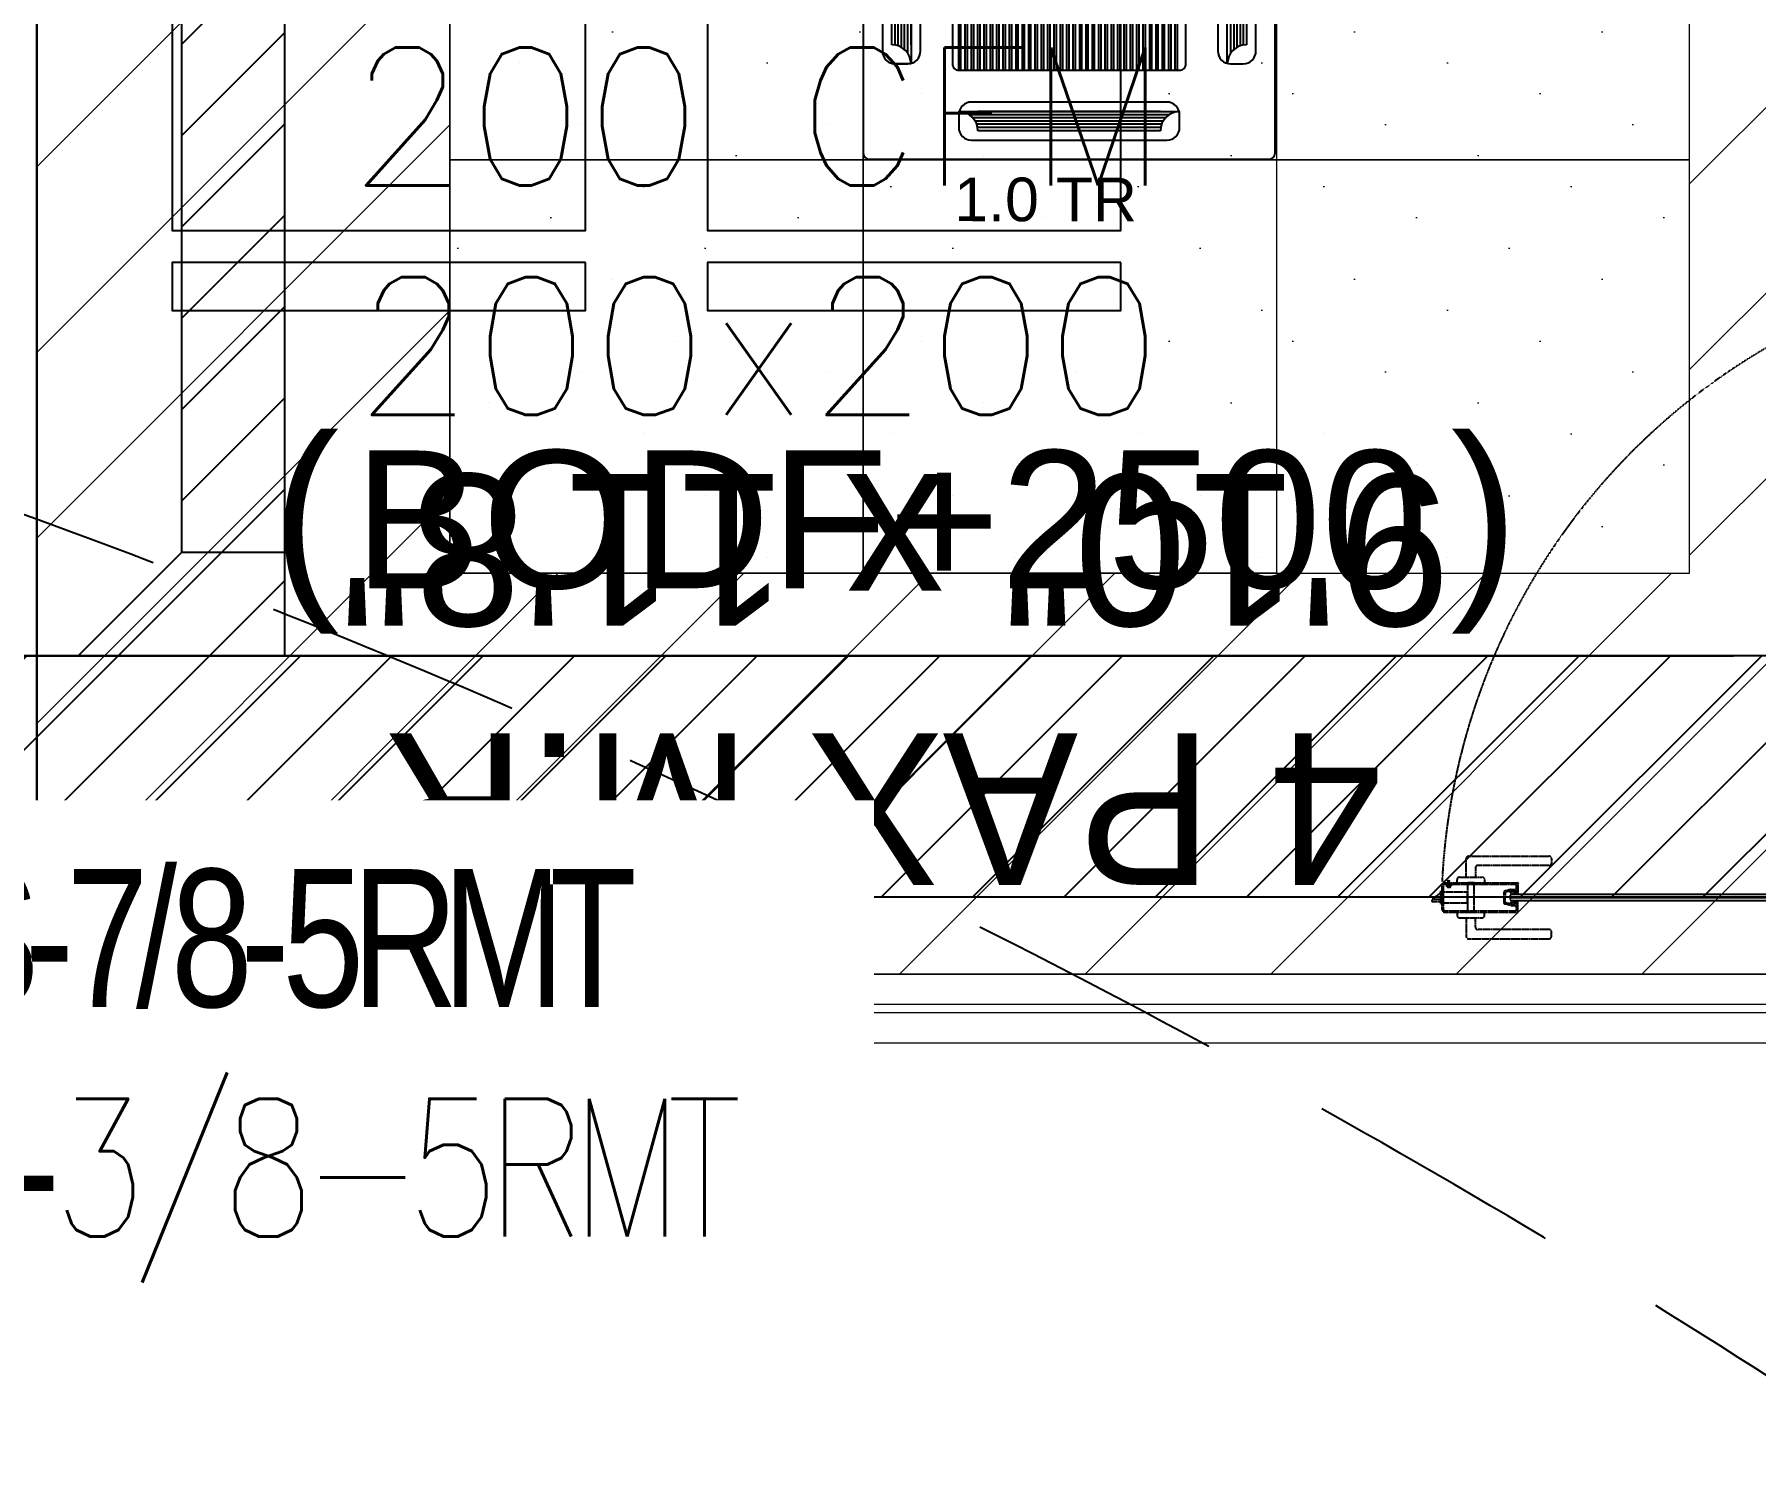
# Model space of a CAD drawing. Header units: millimetres. Extents: x 148480 to 578986, y 39883 to 155062.
# Drawn here: x 231749 to 234248, y 87906 to 89978 of the extents above; entities that cross this region are included whole.
import ezdxf

# ---------------------------------------------------------------- set-up
doc = ezdxf.new("R2010")
doc.units = ezdxf.units.MM
doc.linetypes.add('CONTINOUS', pattern=[0])
doc.linetypes.add('HIDDEN', pattern=[0.375, 0.25, -0.125])
for name, color, linetype in [('001-TEXT', 250, 'Continuous'), ('AC-RA-DIFFUSER', 6, 'Continuous'), ('AR-FURNITURE', 251, 'Continuous'), ('ceilings', 253, 'Continuous'), ('DNM JEB', 4, 'Continuous'), ('EL-SWITCH BOXWS', 30, 'Continuous'), ('Flooring', 44, 'Continuous'), ('Hatch 01_UC', 7, 'Continuous'), ('Layer4', 6, 'Continuous'), ('M-HVAC-BOF', 6, 'Continuous'), ('M-HVAC-INSULATION', 8, 'Continuous'), ('M-HVAC-SUPPLY AIR DUCT', 4, 'Continuous'), ('M-HVAC-TEXT', 7, 'Continuous'), ('PCE-HVACTEXT', 7, 'Continuous')]:
    doc.layers.add(name, color=color, linetype=linetype)
for name, color, linetype, lineweight in [('A-GLAZ', 140, 'Continuous', 18), ('I-PART-GYP', 6, 'Continuous', 30), ('ID-FURNITURE', 54, 'Continuous', 15), ('M-HVAC-CASSETTE UNIT', 7, 'Continuous', 18)]:
    doc.layers.add(name, color=color, linetype=linetype, lineweight=lineweight)
doc.styles.add('ARAIL', font='arial.ttf')
doc.styles.add('Herbalife_Third Floor - Furniture Layout - 210201$0$CG', font='GOTHIC.TTF')
doc.styles.add('R', font='romans.shx')
doc.styles.add('romans', font='stylu.ttf', dxfattribs={"height": 125})
doc.styles.add('rs', font='romans.shx', dxfattribs={"width": 0.75})
doc.styles.add('VIJETH', font='swiss.ttf')
doc.dimstyles.new('GLAZ ALU', dxfattribs={"dimscale": 100, "dimtxt": 2, "dimasz": 1.4, "dimexe": 0.8, "dimexo": 0.8, "dimgap": 0.75, "dimtad": 1, "dimdec": 0, "dimzin": 0, "dimdsep": 46, "dimtxsty": 'rs', "dimcen": 0.09, "dimclrd": 8, "dimclre": 8, "dimclrt": 2, "dimadec": 0, "dimazin": 0, "dimtfac": 1, "dimtdec": 0, "dimtmove": 0, "dimatfit": 3, "dimfxl": 1, "dimtolj": 1, "dimtzin": 0, "dimarcsym": 0})
pattern_1 = [(225, (811296.4, 15267.82), (66.29126, -66.29126), [])]

# ---------------------------------------------------------------- blocks, each defined once
blk = doc.blocks.new('CHAIR')
at = {"layer": 'AR-FURNITURE'}
blk.add_lwpolyline([(16868792, -2062848.9), (16869035, -2062848.9), (16869035, -2063298.9), (16868792, -2063298.9)], dxfattribs=at)
blk.add_lwpolyline([(16869069.9, -2063298.9), (16869069.9, -2062848.9), (16869121.9, -2062848.9), (16869121.9, -2063298.9)], close=True, dxfattribs=at)
blk = doc.blocks.new('GFC1')
at = {"layer": 'A-GLAZ', "color": 8, "linetype": 'CONTINOUS', "lineweight": 13, "ltscale": 0.5}
for p, q in [((304685.1, 89600.4, 0), (307090.1, 89600.4, 0)), ((304685.1, 89500.4, 0), (307090.1, 89500.4, 0))]:
    blk.add_line(p, q, dxfattribs=at)
at = {"layer": 'A-GLAZ', "color": 8, "lineweight": 13, "ltscale": 0.5}
blk.add_line((304685.1, 89500.4, 0), (304685.1, 89600.4, 0), dxfattribs=at)
at = {"layer": 'A-GLAZ', "color": 8}
for p, q in [((304685.1, 89556.4, 0), (307090.1, 89556.4, 0)), ((304685.1, 89544.4, 0), (307090.1, 89544.4, 0))]:
    blk.add_line(p, q, dxfattribs=at)
at = {"layer": 'DNM JEB', "color": 8, "linetype": 'HIDDEN'}
for p, q in [((306425.8, 89693.8), (306425.8, 89729)), ((306427.7, 89693.8), (306427.7, 89729)), ((306429.6, 89732.8), (306433.8, 89732.8)), ((306429.6, 89730.9), (306431.4, 89730.9)), ((306431.9, 89730.5), (306431.9, 89728.5)), ((306433.8, 89731.9), (306433.9, 89731.9)), ((306433.8, 89731.9), (306433.8, 89728.9)), ((306433.8, 89726.6), (306436.9, 89726.6)), ((306434.6, 89734), (306433.9, 89736.5)), ((306434.1, 89728.5), (306436.5, 89728.5)), ((306434.2, 89732.3), (306434.2, 89732.4)), ((306434.8, 89734), (306434.4, 89736.5)), ((306435.9, 89734), (306434.6, 89734)), ((306434.6, 89728.7), (306434.6, 89734)), ((306435.9, 89732.2), (306434.6, 89732.2)), ((306435.9, 89730.4), (306434.6, 89730.4)), ((306435.9, 89728.7), (306434.6, 89728.7)), ((306435, 89734), (306434.8, 89736.5)), ((306435.2, 89734), (306435.2, 89736.5)), ((306435.5, 89734), (306435.7, 89736.5)), ((306435.7, 89734), (306436.1, 89736.5)), ((306435.9, 89734), (306436.6, 89736.5)), ((306435.9, 89728.7), (306435.9, 89734)), ((306436.4, 89732.3), (306436.4, 89732.4)), ((306436.8, 89731.9), (306436.9, 89731.9)), ((306436.9, 89732.8), (306535.7, 89732.8)), ((306436.9, 89731.9), (306436.9, 89728.9)), ((306438.8, 89730.5), (306438.8, 89728.5)), ((306439.3, 89730.9), (306533.4, 89730.9)), ((306515, 89718.8), (306515, 89704)), ((306524.3, 89722.8), (306516.5, 89720.7)), ((306524.6, 89720.9), (306516.9, 89718.8)), ((306516.9, 89718.8), (306516.9, 89711.4)), ((306524.6, 89718.8), (306524.6, 89720.9)), ((306524.6, 89718.8), (306526.3, 89718.3)), ((306524.8, 89722.8), (306533.4, 89722.8)), ((306525.6, 89719.5), (306525.6, 89720.9)), ((306525.6, 89720.9), (306531.8, 89720.9)), ((306526.8, 89719.5), (306525.6, 89719.5)), ((306527, 89719.3), (306526.8, 89718.6)), ((306530.3, 89719.3), (306530.5, 89718.6)), ((306530.5, 89719.5), (306531.8, 89719.5)), ((306533, 89718.9), (306531, 89718.3)), ((306531.8, 89719.5), (306531.8, 89720.9)), ((306533, 89720.5), (306533, 89718.9)), ((306535.3, 89720.5), (306533, 89720.5)), ((306533.4, 89722.8), (306533.4, 89730.9)), ((306535.3, 89731.5), (306535.3, 89720.5)), ((306536.1, 89732.5), (306536.1, 89732.3)), ((306429.6, 89691.9), (306533.4, 89691.9)), ((306429.6, 89690), (306535.7, 89690)), ((306524.3, 89700), (306516.5, 89702.1)), ((306516.9, 89704), (306516.9, 89711.4)), ((306524.6, 89701.9), (306516.9, 89704)), ((306524.6, 89704), (306526.3, 89704.5)), ((306524.6, 89704), (306524.6, 89701.9)), ((306524.8, 89700), (306533.4, 89700)), ((306525.6, 89703.3), (306525.6, 89701.9)), ((306526.8, 89703.3), (306525.6, 89703.3)), ((306525.6, 89701.9), (306531.8, 89701.9)), ((306527, 89703.5), (306526.8, 89704.2)), ((306530.3, 89703.5), (306530.5, 89704.2)), ((306530.5, 89703.3), (306531.8, 89703.3)), ((306533, 89703.9), (306531, 89704.5)), ((306531.8, 89703.3), (306531.8, 89701.9)), ((306533, 89703.9), (306533, 89702.4)), ((306535.3, 89702.4), (306533, 89702.4)), ((306533.4, 89691.9), (306533.4, 89700)), ((306535.3, 89691.3), (306535.3, 89702.4)), ((306536.1, 89690.4), (306536.1, 89690.5))]:
    blk.add_line(p, q, dxfattribs=at)
at = {"layer": 'DNM JEB', "color": 8}
for p, q in [((306526, 89716.2), (307325.6, 89716.2)), ((307325.6, 89706.6), (306526, 89706.6))]:
    blk.add_line(p, q, dxfattribs=at)
at = {"layer": 'DNM JEB', "color": 8, "linetype": 'HIDDEN'}
for points in [[(306460.6, 89740.8), (306460.6, 89768, -0.414214), (306463.9, 89771.3), (306581.1, 89771.3, -0.414214), (306584.4, 89768), (306584.4, 89761.3, -0.414214), (306581.1, 89758), (306477.3, 89758, 0.414214), (306473.9, 89754.6), (306473.9, 89740.8)], [(306447.3, 89732.8), (306447.3, 89737.5, -0.414214), (306450.6, 89740.8), (306483.9, 89740.8, -0.414214), (306487.3, 89737.5), (306487.3, 89732.8)], [(306447.3, 89690), (306447.3, 89685.3, 0.414214), (306450.6, 89682), (306483.9, 89682, 0.414214), (306487.3, 89685.3), (306487.3, 89690)], [(306460.6, 89682), (306460.6, 89654.9, 0.414214), (306463.9, 89651.5), (306581.1, 89651.5, 0.414214), (306584.4, 89654.9), (306584.4, 89661.5, 0.414214), (306581.1, 89664.9), (306477.3, 89664.9, -0.414214), (306473.9, 89668.2), (306473.9, 89682)]]:
    blk.add_lwpolyline(points, format="xyb", dxfattribs=at)
for points in [[(306423.6, 89717.1), (306422.2, 89717.1), (306410.9, 89708.5)], [(306526, 89716.2), (306524.6, 89714.7), (306524.6, 89708.1), (306526, 89706.6)], [(306423.6, 89708.5), (306410.9, 89708.5), (306410.9, 89705.7), (306423.6, 89705.7)]]:
    blk.add_lwpolyline(points, dxfattribs=at)
for points in [[(306423.6, 89720.9), (306425.8, 89720.9), (306425.8, 89701.9), (306423.6, 89701.9)], [(306425.8, 89720), (306427.3, 89720), (306427.3, 89702.8), (306425.8, 89702.8)], [(306427.3, 89703.7), (306462.5, 89703.7), (306462.5, 89719), (306427.3, 89719)], [(306462.5, 89690), (306472, 89690), (306472, 89732.8), (306462.5, 89732.8)]]:
    blk.add_lwpolyline(points, close=True, dxfattribs=at)
at = {"layer": 'DNM JEB', "color": 8}
blk.add_lwpolyline([(306524.6, 89711.4), (307327, 89711.4)], dxfattribs=at)
at = {"layer": 'DNM JEB', "color": 8, "linetype": 'HIDDEN', "ltscale": 0.1}
blk.add_arc((307375, 89688.1), 950.6, 86.5059, 177.1815, dxfattribs=at)
at = {"layer": 'DNM JEB', "color": 8, "linetype": 'HIDDEN'}
for centre, radius, start, end in [((306429.6, 89729), 3.81, 90, 180), ((306429.6, 89729), 1.9, 90, 180), ((306431.4, 89730.5), 0.476, 0, 90), ((306433.8, 89728.5), 1.9, 180, 270), ((306433.8, 89732.4), 0.476, 0, 90), ((306434.1, 89728.9), 0.381, 180, 270), ((306433.9, 89732.3), 0.381, 270, 0), ((306436.9, 89732.4), 0.476, 90, 180), ((306436.8, 89732.3), 0.381, 180, 270), ((306436.5, 89728.9), 0.381, 270, 0), ((306436.9, 89728.5), 1.9, 270, 0), ((306439.3, 89730.5), 0.476, 90, 180), ((306516.9, 89718.8), 1.9, 105, 180), ((306524.8, 89720.9), 1.9, 90, 105), ((306526.4, 89718.7), 0.381, 255, 345), ((306526.8, 89719.3), 0.19, 345, 90), ((306530.5, 89719.3), 0.19, 90, 195), ((306530.9, 89718.7), 0.381, 195, 285), ((306535.7, 89731.5), 0.381, 90, 180), ((306535.7, 89732.5), 0.381, 0, 90), ((306535.7, 89732.3), 0.381, 270, 0), ((306429.6, 89693.8), 3.81, 180, 270), ((306429.6, 89693.8), 1.9, 180, 270), ((306516.9, 89704), 1.9, 180, 255), ((306524.8, 89701.9), 1.9, 255, 270), ((306526.4, 89704.1), 0.381, 15, 105), ((306526.8, 89703.5), 0.19, 270, 15), ((306530.5, 89703.5), 0.19, 165, 270), ((306530.9, 89704.1), 0.381, 75, 165), ((306535.7, 89691.3), 0.381, 180, 270), ((306535.7, 89690.5), 0.381, 0, 90), ((306535.7, 89690.4), 0.381, 270, 0)]:
    blk.add_arc(centre, radius, start, end, dxfattribs=at)
at = {"layer": 'Flooring', "color": 8, "linetype": 'HIDDEN', "ltscale": 1500}
blk.add_arc((300007.7, 78255.1), 12777.8, 229.90697, 79.60318, dxfattribs=at)
at = {"layer": 'I-PART-GYP', "color": 8, "linetype": 'CONTINOUS'}
for points in [[(304385.1, 93164.6), (304385.1, 89600.4)], [(304385.1, 89600.4), (304685.1, 89600.4)], [(304385.1, 89500.4), (304219.8, 89500.4)], [(304385.1, 89500.4), (304285.1, 89500.4)], [(304685.1, 89500.4), (304385.1, 89500.4)]]:
    blk.add_lwpolyline(points, dxfattribs=at)
at = {"layer": 'ID-FURNITURE', "color": 8, "xscale": -1.333333333333334, "yscale": 1.333333333333334, "zscale": 1.333333333333334, "rotation": 89.99999999999993}
for p in [(-2445883.3, 22582726.3), (-2445106.2, 22582726.3)]:
    blk.add_blockref('CHAIR', p, dxfattribs=at)
at = {"layer": '001-TEXT', "color": 8, "style": 'Herbalife_Third Floor - Furniture Layout - 210201$0$CG'}
for s, p in [('(9\'10" x 11\'8")', (306536, 90326)), ('4 PAX M.R', (306338.4, 89949.7))]:
    blk.add_text(s, height=220, rotation=180, dxfattribs=at).set_placement(p)
at = {"layer": 'DNM JEB', "color": 8, "linetype": 'HIDDEN'}
mesh = blk.add_polyface(dxfattribs=at)
corners = [(306529.1, 89717.3), (306528.9, 89717.9), (306528.2, 89717.9), (306528.9, 89716.5)]
mesh.append_faces([[corners[k] for k in face] for face in [(3, 2, 1, 0)]], dxfattribs={"color": 8})
mesh = blk.add_polyface(dxfattribs=at)
corners = [(306530.1, 89717.2), (306530.1, 89718), (306528.9, 89717.9), (306529.1, 89717.3)]
mesh.append_faces([[corners[k] for k in face] for face in [(3, 2, 1, 0)]], dxfattribs={"color": 8})
mesh = blk.add_polyface(dxfattribs=at)
corners = [(306530.3, 89716.6), (306530.3, 89718.8), (306530.1, 89718), (306530.1, 89717.2)]
mesh.append_faces([[corners[k] for k in face] for face in [(3, 2, 1, 0)]], dxfattribs={"color": 8})
mesh = blk.add_polyface(dxfattribs=at)
corners = [(306530.7, 89717.2), (306530.6, 89718.1), (306530.3, 89718.8), (306530.3, 89716.6)]
mesh.append_faces([[corners[k] for k in face] for face in [(3, 2, 1, 0)]], dxfattribs={"color": 8})
mesh = blk.add_polyface(dxfattribs=at)
corners = [(306531.4, 89717.2), (306531.3, 89718.1), (306530.6, 89718.1), (306530.7, 89717.2)]
mesh.append_faces([[corners[k] for k in face] for face in [(3, 2, 1, 0)]], dxfattribs={"color": 8})
mesh = blk.add_polyface(dxfattribs=at)
corners = [(306531.7, 89716.4), (306531.5, 89718.1), (306531.3, 89718.1), (306531.4, 89717.2)]
mesh.append_faces([[corners[k] for k in face] for face in [(3, 2, 1, 0)]], dxfattribs={"color": 8})
mesh = blk.add_polyface(dxfattribs=at)
corners = [(306532.1, 89717.1), (306531.9, 89718.1), (306531.5, 89718.1), (306531.7, 89716.4)]
mesh.append_faces([[corners[k] for k in face] for face in [(3, 2, 1, 0)]], dxfattribs={"color": 8})
mesh = blk.add_polyface(dxfattribs=at)
corners = [(306534.4, 89717.1), (306533.7, 89718.3), (306531.9, 89718.1), (306532.1, 89717.1)]
mesh.append_faces([[corners[k] for k in face] for face in [(3, 2, 1, 0)]], dxfattribs={"color": 8})
mesh = blk.add_polyface(dxfattribs=at)
corners = [(306534.7, 89716.1), (306534.1, 89720.5), (306533.7, 89718.3), (306534.4, 89717.1)]
mesh.append_faces([[corners[k] for k in face] for face in [(3, 2, 1, 0)]], dxfattribs={"color": 8})
mesh = blk.add_polyface(dxfattribs=at)
corners = [(306535.7, 89716.1), (306535.3, 89720.5), (306534.1, 89720.5), (306534.7, 89716.1)]
mesh.append_faces([[corners[k] for k in face] for face in [(3, 2, 1, 0)]], dxfattribs={"color": 8})
mesh = blk.add_polyface(dxfattribs=at)
corners = [(306529.1, 89705.6), (306528.9, 89704.9), (306528.2, 89704.9), (306528.9, 89706.3)]
mesh.append_faces([[corners[k] for k in face] for face in [(3, 2, 1, 0)]], dxfattribs={"color": 8})
mesh = blk.add_polyface(dxfattribs=at)
corners = [(306530.1, 89705.6), (306530.1, 89704.8), (306528.9, 89704.9), (306529.1, 89705.6)]
mesh.append_faces([[corners[k] for k in face] for face in [(3, 2, 1, 0)]], dxfattribs={"color": 8})
mesh = blk.add_polyface(dxfattribs=at)
corners = [(306530.3, 89706.3), (306530.3, 89704), (306530.1, 89704.8), (306530.1, 89705.6)]
mesh.append_faces([[corners[k] for k in face] for face in [(3, 2, 1, 0)]], dxfattribs={"color": 8})
mesh = blk.add_polyface(dxfattribs=at)
corners = [(306530.7, 89705.6), (306530.6, 89704.8), (306530.3, 89704), (306530.3, 89706.3)]
mesh.append_faces([[corners[k] for k in face] for face in [(3, 2, 1, 0)]], dxfattribs={"color": 8})
mesh = blk.add_polyface(dxfattribs=at)
corners = [(306531.4, 89705.6), (306531.3, 89704.7), (306530.6, 89704.8), (306530.7, 89705.6)]
mesh.append_faces([[corners[k] for k in face] for face in [(3, 2, 1, 0)]], dxfattribs={"color": 8})
mesh = blk.add_polyface(dxfattribs=at)
corners = [(306531.7, 89706.4), (306531.5, 89704.7), (306531.3, 89704.7), (306531.4, 89705.6)]
mesh.append_faces([[corners[k] for k in face] for face in [(3, 2, 1, 0)]], dxfattribs={"color": 8})
mesh = blk.add_polyface(dxfattribs=at)
corners = [(306532.1, 89705.7), (306531.9, 89704.7), (306531.5, 89704.7), (306531.7, 89706.4)]
mesh.append_faces([[corners[k] for k in face] for face in [(3, 2, 1, 0)]], dxfattribs={"color": 8})
mesh = blk.add_polyface(dxfattribs=at)
corners = [(306534.4, 89705.7), (306533.7, 89704.5), (306531.9, 89704.7), (306532.1, 89705.7)]
mesh.append_faces([[corners[k] for k in face] for face in [(3, 2, 1, 0)]], dxfattribs={"color": 8})
mesh = blk.add_polyface(dxfattribs=at)
corners = [(306534.7, 89706.7), (306534.1, 89702.4), (306533.7, 89704.5), (306534.4, 89705.7)]
mesh.append_faces([[corners[k] for k in face] for face in [(3, 2, 1, 0)]], dxfattribs={"color": 8})
mesh = blk.add_polyface(dxfattribs=at)
corners = [(306535.7, 89706.7), (306535.3, 89702.4), (306534.1, 89702.4), (306534.7, 89706.7)]
mesh.append_faces([[corners[k] for k in face] for face in [(3, 2, 1, 0)]], dxfattribs={"color": 8})
blk = doc.blocks.new('GRID')
at = {"layer": 'ceilings', "lineweight": 5}
h = blk.add_hatch(dxfattribs=at)
h.set_pattern_fill('DOTS', color=8, scale=80, angle=45)
h.paths.add_polyline_path([(56229.9, 61282.6), (56229.9, 61882.6), (56829.9, 61882.6), (56829.9, 61282.6)])
at = {"layer": 'ceilings', "color": 8, "lineweight": 5}
blk.add_lwpolyline([(56229.9, 61282.6), (56229.9, 61882.6), (56829.9, 61882.6), (56829.9, 61282.6)], close=True, dxfattribs=at)
blk = doc.blocks.new('celling')
at = {"layer": 'Hatch 01_UC', "linetype": 'Continuous', "lineweight": 0, "transparency": 33554597}
h = blk.add_hatch(dxfattribs=at)
h.set_pattern_fill('ANSI31', color=8, scale=60, angle=180)
h.set_pattern_definition([(225, (458171.04, 85860.92), (134.70384, -134.70384), [])])
h.paths.add_polyline_path([(314754.8, 39549.8), (314754.8, 37149.8), (316554.8, 37149.8), (316554.8, 39549.8)], flags=16)
h.paths.add_polyline_path([(314154.8, 40131.9), (314154.8, 36567.7), (317159.8, 36567.7), (317159.8, 40131.9)])
at = {"layer": 'Hatch 01_UC', "color": 8, "linetype": 'Continuous', "lineweight": 0}
for points in [[(317159.8, 40131.9), (314154.8, 40131.9), (314154.8, 36567.7), (317159.8, 36567.7)], [(316554.8, 39549.8), (314754.8, 39549.8), (314754.8, 37149.8), (316554.8, 37149.8)]]:
    blk.add_lwpolyline(points, close=True, dxfattribs=at)
at = {"layer": 'ceilings', "rotation": 270}
for p in [(253472.2, 94579.7), (254072.2, 94579.7), (253472.2, 93979.7), (254072.2, 93979.7)]:
    blk.add_blockref('GRID', p, dxfattribs=at)
at = {"layer": 'ceilings', "xscale": -1, "rotation": 89.99999999999986}
for p in [(377837.4, 94579.7), (377837.4, 93979.7)]:
    blk.add_blockref('GRID', p, dxfattribs=at)
blk = doc.blocks.new('lsb')
at = {"layer": 'EL-SWITCH BOXWS', "extrusion": (0.000488338, 0.006137, 0.999981)}
h = blk.add_hatch(dxfattribs=at)
h.set_pattern_fill('ANSI31', color=8, scale=1.963905, angle=359.9998, style=0)
h.set_pattern_definition([(314.99982827, (-73506.04995, 20833.20643), (-0.17358683075, -0.1735857902), [])])
h.paths.add_polyline_path([(-179, 8.1), (-179, 202.2), (209.8, 202.2), (209.8, 8.1)])
h.paths.add_polyline_path([(-168.1, 16.1), (-168.1, 192), (200.7, 192), (200.7, 16.1)], flags=17)
at = {"layer": 'EL-SWITCH BOXWS'}
h = blk.add_hatch(dxfattribs=at)
h.set_pattern_fill('ANSI31', color=8, scale=38.4, angle=360, style=0)
h.set_pattern_definition([(135, (1791500.75, 34201.84), (74.331447, 74.331447), [])])
h.paths.add_polyline_path([(-179, 8.1), (-179, 202.2), (209.8, 202.2), (209.8, 8.1)])
at = {"layer": 'EL-SWITCH BOXWS', "color": 8}
for p, q in [((15.4, 202.2), (-136.8, 396.4)), ((-179, 202.2), (-179, 8.1)), ((209.8, 8.1), (209.8, 202.2)), ((-179, 8.1), (209.8, 8.1))]:
    blk.add_line(p, q, dxfattribs=at)
at = {"layer": 'EL-SWITCH BOXWS', "color": 8, "extrusion": (4.72941e-08, 0.012274, 0.999925)}
blk.add_line((-179, 202.2, -1.2), (209.8, 202.2, -1.2), dxfattribs=at)
at = {"layer": 'EL-SWITCH BOXWS', "color": 8, "extrusion": (0.000488338, 0.006137, 0.999981)}
for points, elevation in [([(-179, 202.2), (-179, 8.1), (209.8, 8.1), (209.8, 202.2)], 0), ([(-179, 8.1), (-179, 202.2), (209.8, 202.2), (209.8, 8.1)], 0), ([(-168.1, 16.1), (-168.1, 192), (200.7, 192), (200.7, 16.1)], 0.1)]:
    blk.add_lwpolyline(points, close=True, dxfattribs=dict(at, elevation=elevation))
blk = doc.blocks.new('DCC - All Capacities')
at = {"color": 3}
for p, q in [((-143.9, 273.5), (143.9, 273.5)), ((-143.5, 278.5), (143.5, 278.5)), ((173.5, 248.5), (-173.5, 248.5)), ((-156.9, 253.5), (156.9, 253.5)), ((-151.1, 258.5), (151.1, 258.5)), ((-147.5, 263.5), (147.5, 263.5)), ((-145.2, 268.5), (145.2, 268.5)), ((-143.5, 248.5), (143.5, 248.5)), ((-248.5, 173.5), (-248.5, -173.5)), ((248.5, -173.5), (248.5, 173.5)), ((-278.5, -143.5), (-278.5, 143.5)), ((-273.5, -143.9), (-273.5, 143.9)), ((-268.5, -145.2), (-268.5, 145.2)), ((-263.5, -147.5), (-263.5, 147.5)), ((-258.5, -151.1), (-258.5, 151.1)), ((-253.5, -156.9), (-253.5, 156.9)), ((-248.5, -143.5), (-248.5, 143.5)), ((253.5, 156.9), (253.5, -156.9)), ((258.5, 151.1), (258.5, -151.1)), ((263.5, 147.5), (263.5, -147.5)), ((268.5, 145.2), (268.5, -145.2)), ((273.5, 143.9), (273.5, -143.9)), ((278.5, 143.5), (278.5, -143.5)), ((-248.5, -173.5), (-278.5, -173.5)), ((-173.5, -248.5), (173.5, -248.5)), ((156.9, -253.5), (-156.9, -253.5)), ((151.1, -258.5), (-151.1, -258.5)), ((147.5, -263.5), (-147.5, -263.5)), ((145.2, -268.5), (-145.2, -268.5)), ((143.5, -248.5), (-143.5, -248.5)), ((143.9, -273.5), (-143.9, -273.5)), ((143.5, -278.5), (-143.5, -278.5))]:
    blk.add_line(p, q, dxfattribs=at)
at = {"color": 6}
for points in [[(-313.5, -323.5), (313.5, -323.5, 0.414214), (323.5, -313.5), (323.5, 313.5, 0.414214), (313.5, 323.5), (-313.5, 323.5, 0.414214), (-323.5, 313.5), (-323.5, -313.5, 0.414214)], [(-173.5, 273.5), (-173.5, 253.5, 0.414214), (-153.5, 233.5), (153.5, 233.5, 0.414214), (173.5, 253.5), (173.5, 273.5, 0.414214), (153.5, 293.5), (-153.5, 293.5, 0.414214)], [(-273.5, -173.5), (-253.5, -173.5, 0.414214), (-233.5, -153.5), (-233.5, 153.5, 0.414214), (-253.5, 173.5), (-273.5, 173.5, 0.414214), (-293.5, 153.5), (-293.5, -153.5, 0.414214)], [(-173.5, -183.5), (173.5, -183.5, 0.414214), (183.5, -173.5), (183.5, 173.5, 0.414214), (173.5, 183.5), (-173.5, 183.5, 0.414214), (-183.5, 173.5), (-183.5, -173.5, 0.414214)], [(273.5, 173.5), (253.5, 173.5, 0.414214), (233.5, 153.5), (233.5, -153.5, 0.414214), (253.5, -173.5), (273.5, -173.5, 0.414214), (293.5, -153.5), (293.5, 153.5, 0.414214)], [(173.5, -273.5), (173.5, -253.5, 0.414214), (153.5, -233.5), (-153.5, -233.5, 0.414214), (-173.5, -253.5), (-173.5, -273.5, 0.414214), (-153.5, -293.5), (153.5, -293.5, 0.414214)]]:
    blk.add_lwpolyline(points, format="xyb", close=True, dxfattribs=at)
for points in [[(-170.5, -183.5), (-173.5, -183.5), (-173.5, 183.5), (-170.5, 183.5)], [(-160.5, -183.5), (-163.5, -183.5), (-163.5, 183.5), (-160.5, 183.5)], [(-150.5, -183.5), (-153.5, -183.5), (-153.5, 183.5), (-150.5, 183.5)], [(-140.5, -183.5), (-143.5, -183.5), (-143.5, 183.5), (-140.5, 183.5)], [(-130.5, -183.5), (-133.5, -183.5), (-133.5, 183.5), (-130.5, 183.5)], [(-120.5, -183.5), (-123.5, -183.5), (-123.5, 183.5), (-120.5, 183.5)], [(-110.5, -183.5), (-113.5, -183.5), (-113.5, 183.5), (-110.5, 183.5)], [(-100.5, -183.5), (-103.5, -183.5), (-103.5, 183.5), (-100.5, 183.5)], [(-90.5, -183.5), (-93.5, -183.5), (-93.5, 183.5), (-90.5, 183.5)], [(-80.5, -183.5), (-83.5, -183.5), (-83.5, 183.5), (-80.5, 183.5)], [(-70.5, -183.5), (-73.5, -183.5), (-73.5, 183.5), (-70.5, 183.5)], [(-60.5, -183.5), (-63.5, -183.5), (-63.5, 183.5), (-60.5, 183.5)], [(-50.5, -183.5), (-53.5, -183.5), (-53.5, 183.5), (-50.5, 183.5)], [(-40.5, -183.5), (-43.5, -183.5), (-43.5, 183.5), (-40.5, 183.5)], [(-30.5, -183.5), (-33.5, -183.5), (-33.5, 183.5), (-30.5, 183.5)], [(-20.5, -183.5), (-23.5, -183.5), (-23.5, 183.5), (-20.5, 183.5)], [(-10.5, -183.5), (-13.5, -183.5), (-13.5, 183.5), (-10.5, 183.5)], [(-0.5, -183.5), (-3.5, -183.5), (-3.5, 183.5), (-0.5, 183.5)], [(9.5, -183.5), (6.5, -183.5), (6.5, 183.5), (9.5, 183.5)], [(19.5, -183.5), (16.5, -183.5), (16.5, 183.5), (19.5, 183.5)], [(29.5, -183.5), (26.5, -183.5), (26.5, 183.5), (29.5, 183.5)], [(39.5, -183.5), (36.5, -183.5), (36.5, 183.5), (39.5, 183.5)], [(49.5, -183.5), (46.5, -183.5), (46.5, 183.5), (49.5, 183.5)], [(59.5, -183.5), (56.5, -183.5), (56.5, 183.5), (59.5, 183.5)], [(69.5, -183.5), (66.5, -183.5), (66.5, 183.5), (69.5, 183.5)], [(79.5, -183.5), (76.5, -183.5), (76.5, 183.5), (79.5, 183.5)], [(89.5, -183.5), (86.5, -183.5), (86.5, 183.5), (89.5, 183.5)], [(99.5, -183.5), (96.5, -183.5), (96.5, 183.5), (99.5, 183.5)], [(109.5, -183.5), (106.5, -183.5), (106.5, 183.5), (109.5, 183.5)], [(119.5, -183.5), (116.5, -183.5), (116.5, 183.5), (119.5, 183.5)], [(129.5, -183.5), (126.5, -183.5), (126.5, 183.5), (129.5, 183.5)], [(139.5, -183.5), (136.5, -183.5), (136.5, 183.5), (139.5, 183.5)], [(149.5, -183.5), (146.5, -183.5), (146.5, 183.5), (149.5, 183.5)], [(159.5, -183.5), (156.5, -183.5), (156.5, 183.5), (159.5, 183.5)], [(169.5, -183.5), (166.5, -183.5), (166.5, 183.5), (169.5, 183.5)]]:
    blk.add_lwpolyline(points, close=True, dxfattribs=at)
at = {"color": 3}
for centre, start, end in [((-173.5, 278.5), 270, 0), ((173.5, 278.5), 180, 270), ((-278.5, 173.5), 270, 0), ((278.5, 173.5), 180, 270), ((-278.5, -173.5), 0, 90), ((278.5, -173.5), 90, 180), ((-173.5, -278.5), 0, 90), ((173.5, -278.5), 90, 180)]:
    blk.add_arc(centre, 30, start, end, dxfattribs=at)

msp = doc.modelspace()

# ---------------------------------------------------------------- block references
at = {"layer": 'Layer4', "linetype": 'Continuous', "rotation": 360}
msp.add_blockref('GFC1', (-72632.4, -986), dxfattribs=at)

# ---------------------------------------------------------------- next in the draw order: hatches: boundary and pattern name
at = {"layer": 'M-HVAC-INSULATION'}
h = msp.add_hatch(dxfattribs=at)
h.set_pattern_fill('ANSI31', color=256, scale=750, angle=180, style=0)
h.set_pattern_definition(pattern_1)
h.paths.add_polyline_path([(232112.8, 90724.1), (231962.8, 90724.1), (231962.8, 89226.2), (232112.8, 89226.2)])
h = msp.add_hatch(dxfattribs=at)
h.set_pattern_fill('ANSI31', color=256, scale=750, angle=180, style=0)
h.set_pattern_definition(pattern_1)
h.paths.add_polyline_path([(232112.8, 89226.2), (231962.8, 89226.2), (231812.8, 89076.2), (232112.8, 89076.2)])
h = msp.add_hatch(dxfattribs=at)
h.set_pattern_fill('ANSI31', color=256, scale=750, angle=180, style=0)
h.set_pattern_definition(pattern_1)
h.paths.add_polyline_path([(222858.3, 89076.2), (222858.3, 88726.2), (234305.2, 88726.2), (234305.2, 89076.2)])

# ---------------------------------------------------------------- next in the draw order: linework, layer by layer
at = {"layer": 'M-HVAC-SUPPLY AIR DUCT', "linetype": 'Continuous'}
for p, q in [((231962.8, 90724.1), (231962.8, 89226.2)), ((232112.8, 89076.2), (232112.8, 90724.1)), ((231812.8, 89076.2), (231962.8, 89226.2)), ((232112.8, 89226.2), (231962.8, 89226.2)), ((222858.3, 89076.2), (234216.1, 89076.2)), ((231962.8, 89076.2), (232112.8, 89076.2)), ((222858.3, 88726.2), (234216.1, 88726.2))]:
    msp.add_line(p, q, dxfattribs=at)
at = {"layer": 'M-HVAC-SUPPLY AIR DUCT', "color": 7, "linetype": 'Continuous'}
msp.add_line((232112.8, 89076.2), (231962.8, 89076.2), dxfattribs=at)
at = {"layer": 'M-HVAC-SUPPLY AIR DUCT', "linetype": 'Continuous'}
msp.add_lwpolyline([(234305.2, 89076.2), (222858.3, 89076.2), (222858.3, 88726.2), (234305.2, 88726.2)], close=True, dxfattribs=at)

# ---------------------------------------------------------------- next in the draw order: block references
at = {"layer": 'AC-RA-DIFFUSER', "xscale": 0.924031007751938, "yscale": 0.924031007751938, "zscale": 0.924031007751938, "rotation": 360}
msp.add_blockref('DCC - All Capacities', (233251.7, 90096), dxfattribs=at)
at = {"layer": 'EL-SWITCH BOXWS', "color": 30, "true_color": 0xf8991e, "extrusion": (-0.000488356, 0.006137, 0.999981), "xscale": -0.4610813856124997, "yscale": 0.4610813856125334, "zscale": 0.4610813856125124, "rotation": 179.999812734705}
msp.add_blockref('lsb', (231895.1, 88520.8, 430), dxfattribs=at)
at = {"layer": 'Hatch 01_UC', "color": 252, "linetype": 'Continuous', "true_color": 0x939598, "rotation": 360}
msp.add_blockref('celling', (-82402.2, 52046.6), dxfattribs=at)

# ---------------------------------------------------------------- next in the draw order: texts
at = {"layer": 'M-HVAC-BOF', "color": 6, "lineweight": -2, "insert": (232212.5, 89374.4), "char_height": 200, "width": 1028.731, "attachment_point": 1, "style": 'ARAIL'}
msp.add_mtext('BODF+2500', dxfattribs=at)
at = {"layer": 'M-HVAC-CASSETTE UNIT', "color": 0, "style": 'VIJETH', "width": 1}
msp.add_text('1.0 TR', height=63.25, rotation=359.9743, dxfattribs=at).set_placement((233084.9, 89707.3))
at = {"layer": 'M-HVAC-TEXT', "color": 7, "insert": (232800.8, 89959.3, 0), "char_height": 200, "width": 1572.572, "attachment_point": 2, "style": 'R'}
msp.add_mtext('200 CFM\\P200x200', dxfattribs=at)

# ---------------------------------------------------------------- next in the draw order: leaders
at = {"layer": 'PCE-HVACTEXT', "ltscale": 0.25}
msp.add_leader([(231414.8, 88493.1), (232874.1, 88493.1)], dimstyle='GLAZ ALU', override={"dimtad": 0, "dimclrd": 7, "dimclrt": 256, "dimfxl": 100, "dimfxlon": 1, "dimtfill": 1, "dimarcsym": 1}, dxfattribs=at)

# ---------------------------------------------------------------- next in the draw order: texts
at = {"layer": 'M-HVAC-TEXT', "insert": (232868.2, 88166.5, 0.9), "char_height": 200, "width": 1254.3, "attachment_point": 9, "style": 'romans', "bg_fill": 2}
msp.add_mtext('\\pxql;{\\W0.8;\\T0.8;\\C6;S-7/8-5RMT\\P\\pt1;L-\\Fromans.shx|c1;3/8-5RMT}', dxfattribs=at)

doc.saveas('drawing.dxf')
